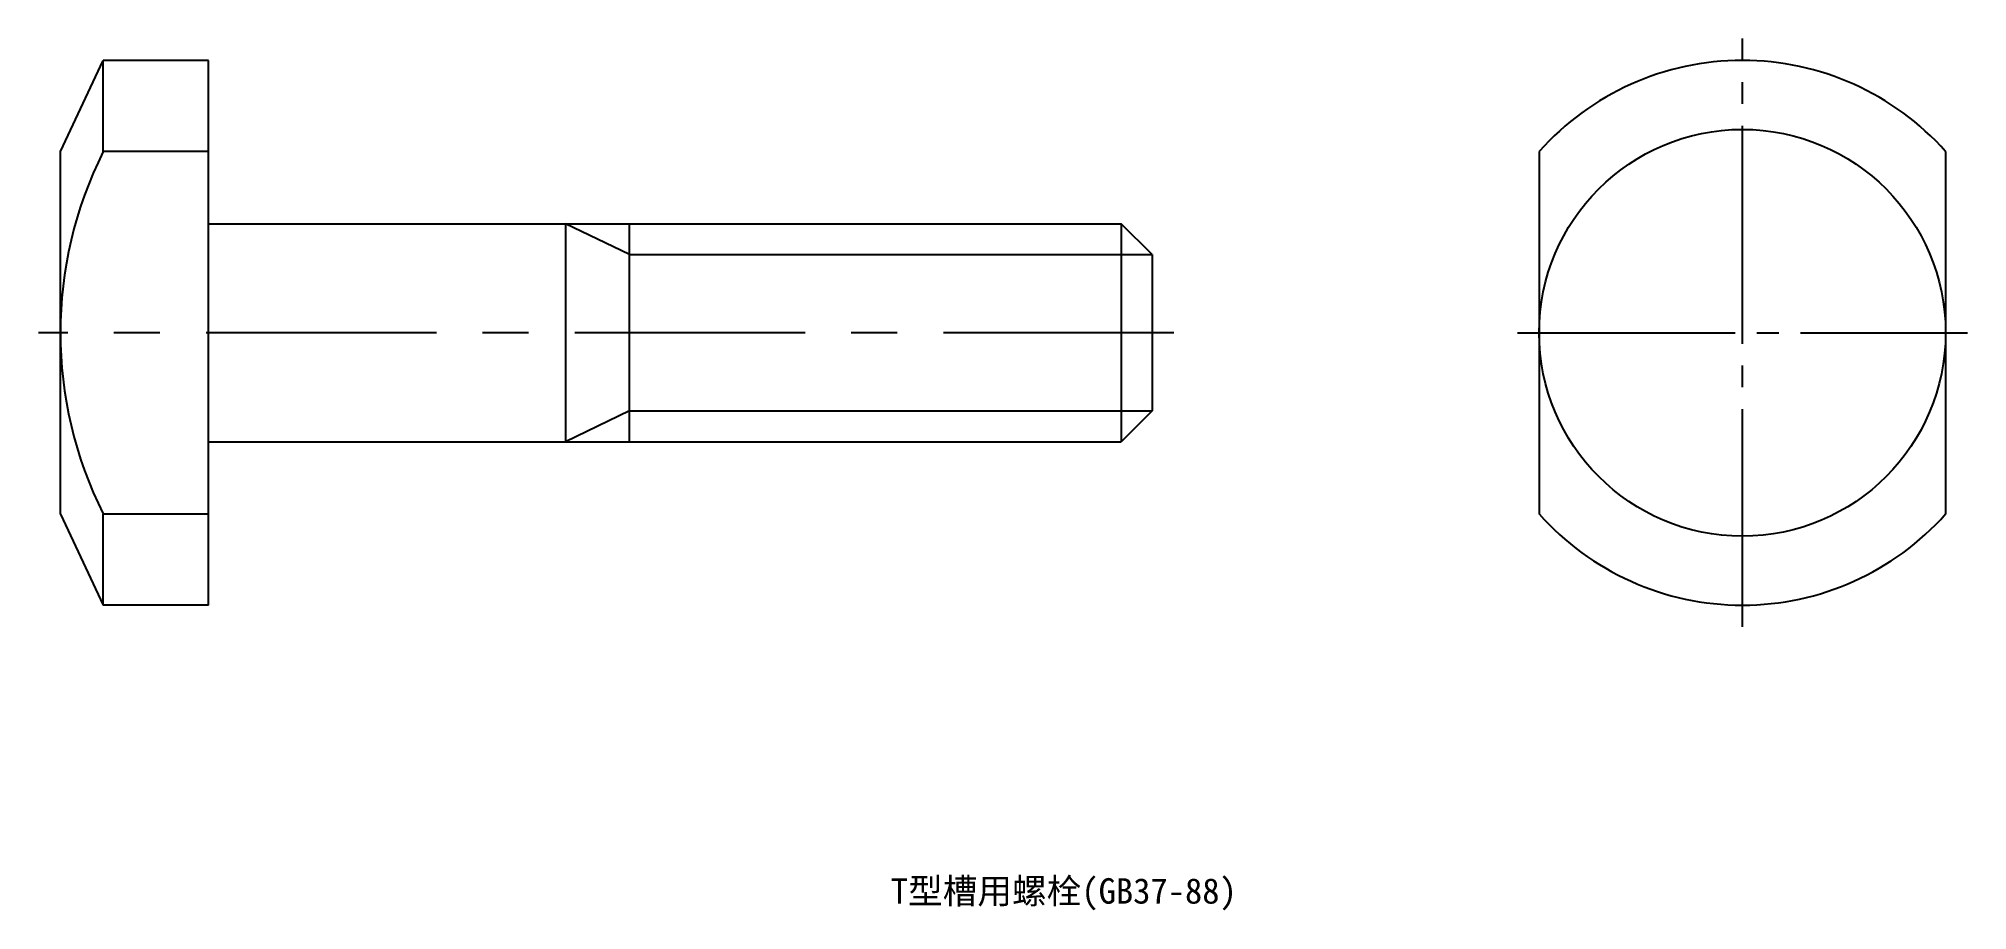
# Model space of a CAD drawing. Header units: millimetres. Extents: x -118 to 148, y -70 to 50.
import ezdxf

# ---------------------------------------------------------------- set-up
doc = ezdxf.new("R2010")
doc.units = ezdxf.units.MM
doc.linetypes.add('CENTER', pattern=[50.8, 31.75, -6.35, 6.35, -6.35])
doc.linetypes.add('EB_DASHDOT', pattern=[39, 30, -3, 3, -3])
for name, color, linetype in [('文字', 3, 'Continuous'), ('点画线', 1, 'CENTER'), ('粗实线', 7, 'Continuous'), ('细实线', 5, 'Continuous')]:
    doc.layers.add(name, color=color, linetype=linetype)
doc.styles.add('宋体35', font='SimSun.ttf', dxfattribs={"height": 3.5})

msp = doc.modelspace()

# ---------------------------------------------------------------- linework, layer by layer
for p, q in [((35.35, 20.34), (31.11, 24.58)), ((35.35, -1.18), (31.11, -5.42))]:
    msp.add_line(p, q)
at = {"layer": '点画线', "linetype": 'EB_DASHDOT', "lineweight": 25}
for p, q in [((116.69, -30.92), (116.69, 50.08)), ((85.69, 9.58), (147.69, 9.58))]:
    msp.add_line(p, q, dxfattribs=at)
at = {"layer": '点画线'}
msp.add_line((38.35, 9.58), (-118.07, 9.58), dxfattribs=at)
at = {"layer": '粗实线'}
for p, q in [((-115.07, 34.52), (-109.15, 47.08)), ((-94.65, 47.08), (-109.15, 47.08)), ((-109.15, 34.52), (-109.15, 47.08)), ((-94.65, -27.92), (-94.65, 47.08)), ((-115.07, -15.37), (-115.07, 34.52)), ((-94.65, 34.52), (-109.15, 34.52)), ((88.69, 34.52), (88.69, -15.37)), ((144.69, 34.52), (144.69, -15.37)), ((-94.65, 24.58), (31.11, 24.58)), ((-36.65, -5.42), (-36.65, 24.58)), ((31.11, 24.58), (31.11, -5.42)), ((35.35, 20.34), (35.35, -1.18)), ((-94.65, -5.42), (31.11, -5.42)), ((-115.07, -15.37), (-109.15, -27.92)), ((-94.65, -15.37), (-109.15, -15.37)), ((-109.15, -27.92), (-109.15, -15.37)), ((-94.65, -27.92), (-109.15, -27.92))]:
    msp.add_line(p, q, dxfattribs=at)
msp.add_circle((116.69, 9.58), 28, dxfattribs=at)
for centre, radius, start, end in [((116.69, 9.58), 37.5, 41.6975, 138.3025), ((-59.56, 9.58), 55.51, 153.2988, 206.7012), ((116.69, 9.58), 37.5, 221.6975, 318.3025)]:
    msp.add_arc(centre, radius, start, end, dxfattribs=at)
at = {"layer": '细实线'}
for p, q in [((-36.65, 20.34), (-45.45, 24.58)), ((-45.45, 24.58), (-45.45, -5.42)), ((-36.65, 20.34), (35.35, 20.34)), ((-36.65, -1.18), (-45.45, -5.42)), ((-36.65, -1.18), (35.35, -1.18))]:
    msp.add_line(p, q, dxfattribs=at)

# ---------------------------------------------------------------- texts
at = {"layer": '文字', "style": '宋体35'}
msp.add_text('T型槽用螺栓(GB37-88)', height=3.5, dxfattribs=at).set_placement((-0.65, -69.01))

doc.saveas('drawing.dxf')
